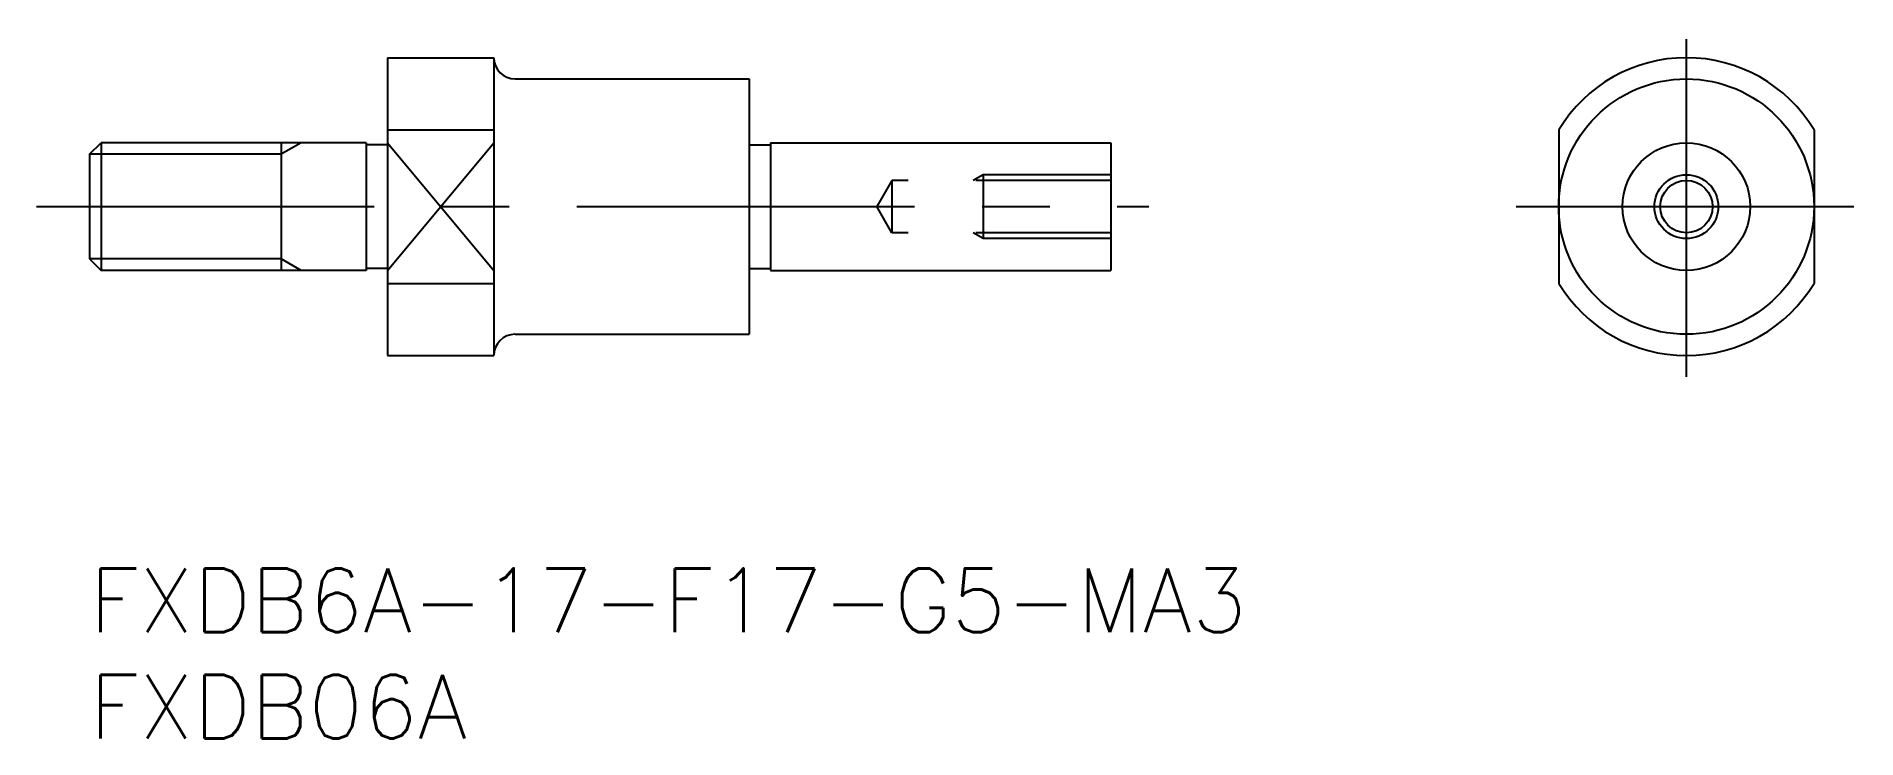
# Model space of a CAD drawing. Extents: x -2.5 to 83.1, y -8 to 25.
import ezdxf

# ---------------------------------------------------------------- set-up
doc = ezdxf.new("R2010")
doc.units = 0
doc.header["$LTSCALE"] = 0.5
doc.linetypes.add('CENTER', pattern=[50.8, 31.75, -6.35, 6.35, -6.35])
doc.linetypes.add('DASHED', pattern=[19.05, 12.7, -6.35])
for name, color, linetype in [('MSM_CENTER', 1, 'CENTER'), ('MSM_CONTINUOUS', 7, 'CONTINUOUS'), ('MSM_DASHED', 4, 'DASHED'), ('MSM_NARROW', 5, 'CONTINUOUS'), ('MSM_PART_NUMBER', 7, 'CONTINUOUS')]:
    doc.layers.add(name, color=color, linetype=linetype)
doc.styles.get("Standard").update_dxf_attribs({"font": 'txt.shx', "height": 3, "bigfont": 'bigfont.shx'})

# ---------------------------------------------------------------- blocks, each defined once
blk = doc.blocks.new('*U3')
at = {"layer": 'MSM_PART_NUMBER'}
blk.add_text('FXDB6A-17-F17-G5-MA3', height=3, dxfattribs=at).set_placement((0, -3))
blk = doc.blocks.new('*U4')
at = {"layer": 'MSM_PART_NUMBER'}
blk.add_text('FXDB06A', height=3, dxfattribs=at).set_placement((0, -8))

msp = doc.modelspace()

# ---------------------------------------------------------------- linework, layer by layer
at = {"layer": 'MSM_CENTER'}
for p, q in [((75.051, 9), (75.051, 25)), ((-2.5, 17), (49.782, 17)), ((67.051, 17), (83.051, 17))]:
    msp.add_line(p, q, dxfattribs=at)
at = {"layer": 'MSM_CONTINUOUS'}
for p, q in [((14, 24), (14, 10)), ((14, 24), (19, 24)), ((19, 24), (19, 10)), ((20, 23), (31, 23)), ((31, 23), (31, 11)), ((14, 20.606), (19, 20.606)), ((69.051, 20.606), (69.051, 13.394)), ((81.051, 20.606), (81.051, 13.394)), ((0, 19.459), (0.542, 20)), ((0.542, 20), (0.542, 14)), ((13, 20), (0.542, 20)), ((9, 20), (9, 14)), ((13, 20), (13, 14)), ((14, 19.9), (13, 19.9)), ((31, 19.9), (32, 19.9)), ((32, 20), (48, 20)), ((32, 20), (32, 14)), ((48, 20), (48, 14)), ((0, 19.459), (0, 14.541)), ((0, 14.541), (0.542, 14)), ((13, 14), (0.542, 14)), ((14, 14.1), (13, 14.1)), ((31, 14.1), (32, 14.1)), ((32, 14), (48, 14)), ((14, 13.394), (19, 13.394)), ((20, 11), (31, 11)), ((14, 10), (19, 10))]:
    msp.add_line(p, q, dxfattribs=at)
for radius in [6, 3, 1.23]:
    msp.add_circle((75.051, 17), radius, dxfattribs=at)
for centre, radius, start, end in [((20, 24), 1, 180, 270), ((75.051, 17), 7, 31.00272, 148.99728), ((75.051, 17), 7, 211.00272, 328.99728), ((20, 10), 1, 90, 180)]:
    msp.add_arc(centre, radius, start, end, dxfattribs=at)
at = {"layer": 'MSM_DASHED'}
for p, q in [((37.71, 18.229), (37, 17)), ((48, 18.229), (37.71, 18.229)), ((37.71, 18.229), (37.71, 15.771)), ((42, 18.5), (41.531, 18.229)), ((48, 18.5), (42, 18.5)), ((42, 18.5), (42, 15.5)), ((37.71, 15.771), (37, 17)), ((48, 15.771), (37.71, 15.771)), ((42, 15.5), (41.531, 15.771)), ((48, 15.5), (42, 15.5))]:
    msp.add_line(p, q, dxfattribs=at)
at = {"layer": 'MSM_NARROW'}
for p, q in [((9.938, 20), (9, 19.459)), ((14, 14), (19, 20)), ((14, 20), (19, 14)), ((9, 19.459), (0, 19.459)), ((9, 14.541), (0, 14.541)), ((9.938, 14), (9, 14.541))]:
    msp.add_line(p, q, dxfattribs=at)
msp.add_circle((75.051, 17), 1.5, dxfattribs=at)

# ---------------------------------------------------------------- block references
at = {"layer": 'MSM_CONTINUOUS'}
for name in ['*U3', '*U4']:
    msp.add_blockref(name, (0, 0), dxfattribs=at)

doc.saveas('drawing.dxf')
